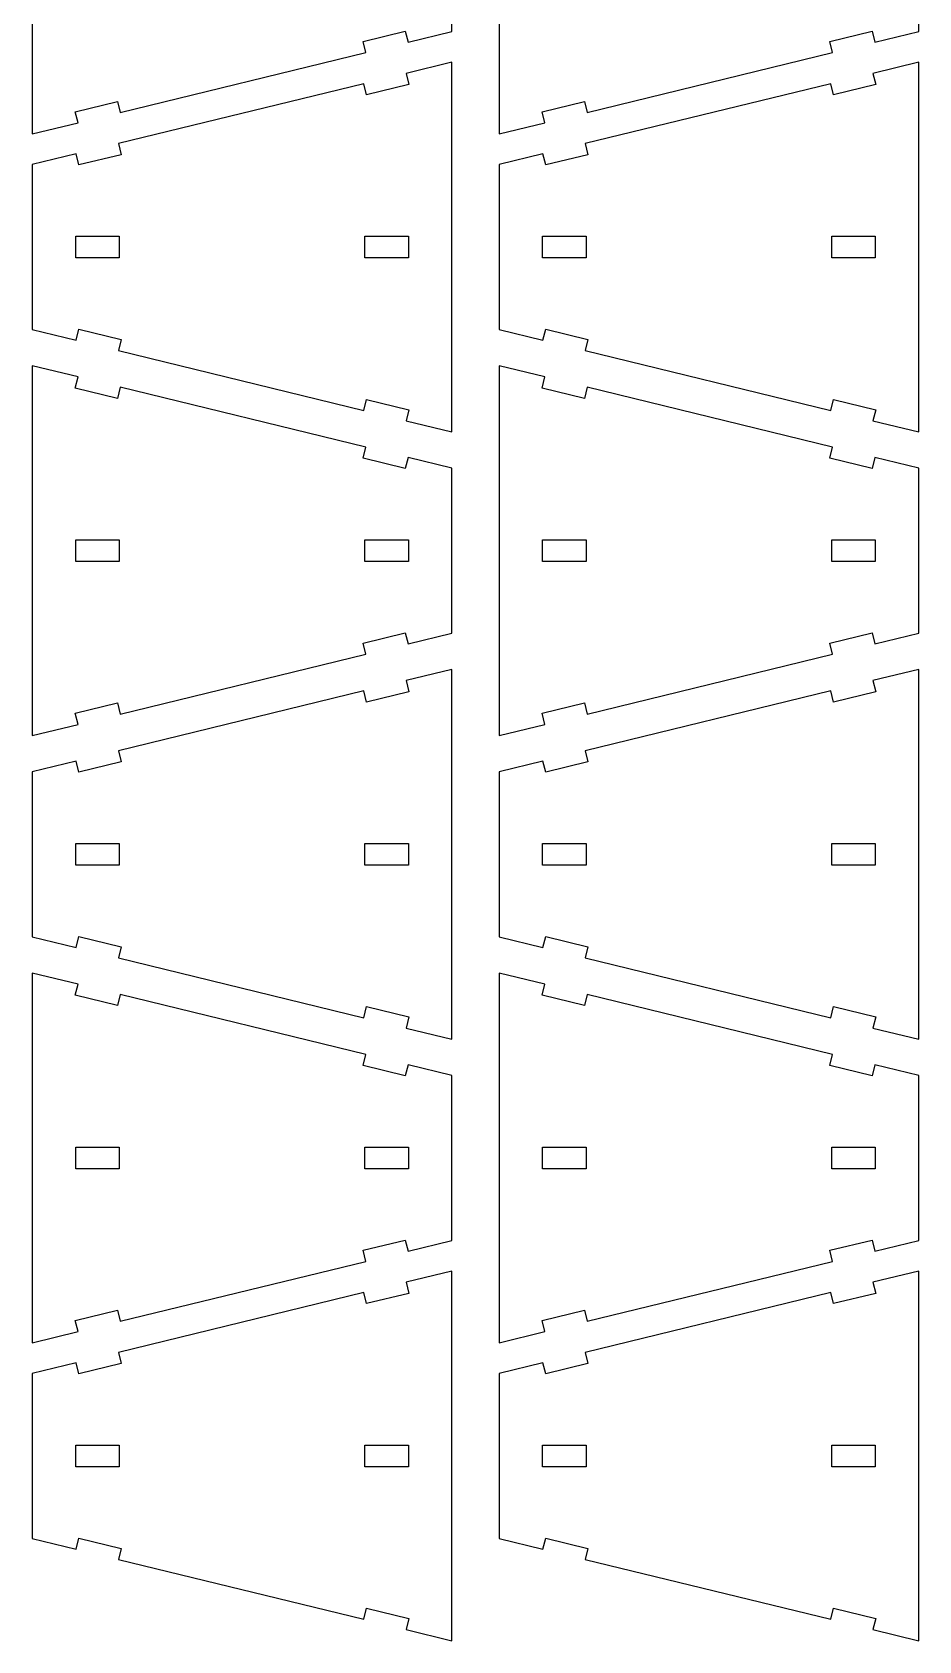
# Model space of a CAD drawing. Extents: x -241 to 241, y -212 to 212.
# Drawn here: x 118.6 to 240.9, y -211.7 to 10.2 of the extents above; entities that cross this region are included whole.
import ezdxf

# ---------------------------------------------------------------- set-up
doc = ezdxf.new("R2010")
doc.units = 0
doc.layers.add('LAYER_1', color=7, linetype='CONTINUOUS')

msp = doc.modelspace()

# ---------------------------------------------------------------- linework, layer by layer
at = {"layer": 'LAYER_1', "color": 64}
for points, knots in [([(124.8806, -2.2809), (124.8806, -2.2809), (118.555, -3.824), (118.555, -3.824), (118.555, -3.824), (118.555, -3.824), (118.555, 47.191), (118.555, 47.191), (118.555, 47.191), (118.555, 47.191), (124.8806, 45.6475), (124.8806, 45.6475), (124.8806, 45.6475), (124.8806, 45.6475), (124.5067, 44.1151), (124.5067, 44.1151), (124.5067, 44.1151), (124.5067, 44.1151), (130.3356, 42.6929), (130.3356, 42.6929), (130.3356, 42.6929), (130.3356, 42.6929), (130.7096, 44.2254), (130.7096, 44.2254), (130.7096, 44.2254), (130.7096, 44.2254), (164.5727, 35.9631), (164.5727, 35.9631), (164.5727, 35.9631), (164.5727, 35.9631), (164.1988, 34.431), (164.1988, 34.431), (164.1988, 34.431), (164.1988, 34.431), (170.0277, 33.0086), (170.0277, 33.0086), (170.0277, 33.0086), (170.0277, 33.0086), (170.4016, 34.5409), (170.4016, 34.5409), (170.4016, 34.5409), (170.4016, 34.5409), (176.462, 33.0621), (176.462, 33.0621), (176.462, 33.0621), (176.462, 33.0621), (176.462, 10.3044), (176.462, 10.3044), (176.462, 10.3044), (176.462, 10.3044), (170.4016, 8.8256), (170.4016, 8.8256), (170.4016, 8.8256), (170.4016, 8.8256), (170.0277, 10.358), (170.0277, 10.358), (170.0277, 10.358), (170.0277, 10.358), (164.1988, 8.9361), (164.1988, 8.9361), (164.1988, 8.9361), (164.1988, 8.9361), (164.5727, 7.4036), (164.5727, 7.4036), (164.5727, 7.4036), (164.5727, 7.4036), (130.7096, -0.8585), (130.7096, -0.8585), (130.7096, -0.8585), (130.7096, -0.8585), (130.3356, 0.6736), (130.3356, 0.6736), (130.3356, 0.6736), (130.3356, 0.6736), (124.5067, -0.7484), (124.5067, -0.7484), (124.5067, -0.7484), (124.5067, -0.7484), (124.8806, -2.2809), (124.8806, -2.2809)], [0, 0, 0, 0, 0.04761905, 0.04761905, 0.04761905, 0.04761905, 0.0952381, 0.0952381, 0.0952381, 0.0952381, 0.14285714, 0.14285714, 0.14285714, 0.14285714, 0.19047619, 0.19047619, 0.19047619, 0.19047619, 0.23809524, 0.23809524, 0.23809524, 0.23809524, 0.28571429, 0.28571429, 0.28571429, 0.28571429, 0.33333333, 0.33333333, 0.33333333, 0.33333333, 0.38095238, 0.38095238, 0.38095238, 0.38095238, 0.42857143, 0.42857143, 0.42857143, 0.42857143, 0.47619048, 0.47619048, 0.47619048, 0.47619048, 0.52380952, 0.52380952, 0.52380952, 0.52380952, 0.57142857, 0.57142857, 0.57142857, 0.57142857, 0.61904762, 0.61904762, 0.61904762, 0.61904762, 0.66666667, 0.66666667, 0.66666667, 0.66666667, 0.71428571, 0.71428571, 0.71428571, 0.71428571, 0.76190476, 0.76190476, 0.76190476, 0.76190476, 0.80952381, 0.80952381, 0.80952381, 0.80952381, 0.85714286, 0.85714286, 0.85714286, 0.85714286, 0.9047619, 0.9047619, 0.9047619, 0.9047619, 1, 1, 1, 1]), ([(189.2806, -2.2809), (189.2806, -2.2809), (182.9549, -3.824), (182.9549, -3.824), (182.9549, -3.824), (182.9549, -3.824), (182.9549, 47.191), (182.9549, 47.191), (182.9549, 47.191), (182.9549, 47.191), (189.2806, 45.6475), (189.2806, 45.6475), (189.2806, 45.6475), (189.2806, 45.6475), (188.9066, 44.1151), (188.9066, 44.1151), (188.9066, 44.1151), (188.9066, 44.1151), (194.7356, 42.6929), (194.7356, 42.6929), (194.7356, 42.6929), (194.7356, 42.6929), (195.1095, 44.2254), (195.1095, 44.2254), (195.1095, 44.2254), (195.1095, 44.2254), (228.9726, 35.9631), (228.9726, 35.9631), (228.9726, 35.9631), (228.9726, 35.9631), (228.5987, 34.431), (228.5987, 34.431), (228.5987, 34.431), (228.5987, 34.431), (234.428, 33.0086), (234.428, 33.0086), (234.428, 33.0086), (234.428, 33.0086), (234.8019, 34.5409), (234.8019, 34.5409), (234.8019, 34.5409), (234.8019, 34.5409), (240.862, 33.0621), (240.862, 33.0621), (240.862, 33.0621), (240.862, 33.0621), (240.862, 10.3044), (240.862, 10.3044), (240.862, 10.3044), (240.862, 10.3044), (234.8019, 8.8256), (234.8019, 8.8256), (234.8019, 8.8256), (234.8019, 8.8256), (234.428, 10.358), (234.428, 10.358), (234.428, 10.358), (234.428, 10.358), (228.5987, 8.9361), (228.5987, 8.9361), (228.5987, 8.9361), (228.5987, 8.9361), (228.9726, 7.4036), (228.9726, 7.4036), (228.9726, 7.4036), (228.9726, 7.4036), (195.1095, -0.8585), (195.1095, -0.8585), (195.1095, -0.8585), (195.1095, -0.8585), (194.7356, 0.6736), (194.7356, 0.6736), (194.7356, 0.6736), (194.7356, 0.6736), (188.9066, -0.7484), (188.9066, -0.7484), (188.9066, -0.7484), (188.9066, -0.7484), (189.2806, -2.2809), (189.2806, -2.2809)], [0, 0, 0, 0, 0.04761905, 0.04761905, 0.04761905, 0.04761905, 0.0952381, 0.0952381, 0.0952381, 0.0952381, 0.14285714, 0.14285714, 0.14285714, 0.14285714, 0.19047619, 0.19047619, 0.19047619, 0.19047619, 0.23809524, 0.23809524, 0.23809524, 0.23809524, 0.28571429, 0.28571429, 0.28571429, 0.28571429, 0.33333333, 0.33333333, 0.33333333, 0.33333333, 0.38095238, 0.38095238, 0.38095238, 0.38095238, 0.42857143, 0.42857143, 0.42857143, 0.42857143, 0.47619048, 0.47619048, 0.47619048, 0.47619048, 0.52380952, 0.52380952, 0.52380952, 0.52380952, 0.57142857, 0.57142857, 0.57142857, 0.57142857, 0.61904762, 0.61904762, 0.61904762, 0.61904762, 0.66666667, 0.66666667, 0.66666667, 0.66666667, 0.71428571, 0.71428571, 0.71428571, 0.71428571, 0.76190476, 0.76190476, 0.76190476, 0.76190476, 0.80952381, 0.80952381, 0.80952381, 0.80952381, 0.85714286, 0.85714286, 0.85714286, 0.85714286, 0.9047619, 0.9047619, 0.9047619, 0.9047619, 1, 1, 1, 1]), ([(170.1364, 4.5341), (170.1364, 4.5341), (176.462, 6.0771), (176.462, 6.0771), (176.462, 6.0771), (176.462, 6.0771), (176.462, -44.9378), (176.462, -44.9378), (176.462, -44.9378), (176.462, -44.9378), (170.1364, -43.3944), (170.1364, -43.3944), (170.1364, -43.3944), (170.1364, -43.3944), (170.5103, -41.8619), (170.5103, -41.8619), (170.5103, -41.8619), (170.5103, -41.8619), (164.6814, -40.4399), (164.6814, -40.4399), (164.6814, -40.4399), (164.6814, -40.4399), (164.3074, -41.9722), (164.3074, -41.9722), (164.3074, -41.9722), (164.3074, -41.9722), (130.4443, -33.7098), (130.4443, -33.7098), (130.4443, -33.7098), (130.4443, -33.7098), (130.8179, -32.1778), (130.8179, -32.1778), (130.8179, -32.1778), (130.8179, -32.1778), (124.9889, -30.7554), (124.9889, -30.7554), (124.9889, -30.7554), (124.9889, -30.7554), (124.6153, -32.2879), (124.6153, -32.2879), (124.6153, -32.2879), (124.6153, -32.2879), (118.555, -30.8093), (118.555, -30.8093), (118.555, -30.8093), (118.555, -30.8093), (118.555, -8.0513), (118.555, -8.0513), (118.555, -8.0513), (118.555, -8.0513), (124.6153, -6.5724), (124.6153, -6.5724), (124.6153, -6.5724), (124.6153, -6.5724), (124.9889, -8.1049), (124.9889, -8.1049), (124.9889, -8.1049), (124.9889, -8.1049), (130.8179, -6.6829), (130.8179, -6.6829), (130.8179, -6.6829), (130.8179, -6.6829), (130.4443, -5.1504), (130.4443, -5.1504), (130.4443, -5.1504), (130.4443, -5.1504), (164.3074, 3.1117), (164.3074, 3.1117), (164.3074, 3.1117), (164.3074, 3.1117), (164.6814, 1.5793), (164.6814, 1.5793), (164.6814, 1.5793), (164.6814, 1.5793), (170.5103, 3.0017), (170.5103, 3.0017), (170.5103, 3.0017), (170.5103, 3.0017), (170.1364, 4.5341), (170.1364, 4.5341)], [0, 0, 0, 0, 0.04761905, 0.04761905, 0.04761905, 0.04761905, 0.0952381, 0.0952381, 0.0952381, 0.0952381, 0.14285714, 0.14285714, 0.14285714, 0.14285714, 0.19047619, 0.19047619, 0.19047619, 0.19047619, 0.23809524, 0.23809524, 0.23809524, 0.23809524, 0.28571429, 0.28571429, 0.28571429, 0.28571429, 0.33333333, 0.33333333, 0.33333333, 0.33333333, 0.38095238, 0.38095238, 0.38095238, 0.38095238, 0.42857143, 0.42857143, 0.42857143, 0.42857143, 0.47619048, 0.47619048, 0.47619048, 0.47619048, 0.52380952, 0.52380952, 0.52380952, 0.52380952, 0.57142857, 0.57142857, 0.57142857, 0.57142857, 0.61904762, 0.61904762, 0.61904762, 0.61904762, 0.66666667, 0.66666667, 0.66666667, 0.66666667, 0.71428571, 0.71428571, 0.71428571, 0.71428571, 0.76190476, 0.76190476, 0.76190476, 0.76190476, 0.80952381, 0.80952381, 0.80952381, 0.80952381, 0.85714286, 0.85714286, 0.85714286, 0.85714286, 0.9047619, 0.9047619, 0.9047619, 0.9047619, 1, 1, 1, 1]), ([(234.5363, 4.5341), (234.5363, 4.5341), (240.862, 6.0771), (240.862, 6.0771), (240.862, 6.0771), (240.862, 6.0771), (240.862, -44.9378), (240.862, -44.9378), (240.862, -44.9378), (240.862, -44.9378), (234.5363, -43.3944), (234.5363, -43.3944), (234.5363, -43.3944), (234.5363, -43.3944), (234.9102, -41.8619), (234.9102, -41.8619), (234.9102, -41.8619), (234.9102, -41.8619), (229.0813, -40.4399), (229.0813, -40.4399), (229.0813, -40.4399), (229.0813, -40.4399), (228.7073, -41.9722), (228.7073, -41.9722), (228.7073, -41.9722), (228.7073, -41.9722), (194.8442, -33.7098), (194.8442, -33.7098), (194.8442, -33.7098), (194.8442, -33.7098), (195.2182, -32.1778), (195.2182, -32.1778), (195.2182, -32.1778), (195.2182, -32.1778), (189.3892, -30.7554), (189.3892, -30.7554), (189.3892, -30.7554), (189.3892, -30.7554), (189.0153, -32.2879), (189.0153, -32.2879), (189.0153, -32.2879), (189.0153, -32.2879), (182.9549, -30.8093), (182.9549, -30.8093), (182.9549, -30.8093), (182.9549, -30.8093), (182.9549, -8.0513), (182.9549, -8.0513), (182.9549, -8.0513), (182.9549, -8.0513), (189.0153, -6.5724), (189.0153, -6.5724), (189.0153, -6.5724), (189.0153, -6.5724), (189.3892, -8.1049), (189.3892, -8.1049), (189.3892, -8.1049), (189.3892, -8.1049), (195.2182, -6.6829), (195.2182, -6.6829), (195.2182, -6.6829), (195.2182, -6.6829), (194.8442, -5.1504), (194.8442, -5.1504), (194.8442, -5.1504), (194.8442, -5.1504), (228.7073, 3.1117), (228.7073, 3.1117), (228.7073, 3.1117), (228.7073, 3.1117), (229.0813, 1.5793), (229.0813, 1.5793), (229.0813, 1.5793), (229.0813, 1.5793), (234.9102, 3.0017), (234.9102, 3.0017), (234.9102, 3.0017), (234.9102, 3.0017), (234.5363, 4.5341), (234.5363, 4.5341)], [0, 0, 0, 0, 0.04761905, 0.04761905, 0.04761905, 0.04761905, 0.0952381, 0.0952381, 0.0952381, 0.0952381, 0.14285714, 0.14285714, 0.14285714, 0.14285714, 0.19047619, 0.19047619, 0.19047619, 0.19047619, 0.23809524, 0.23809524, 0.23809524, 0.23809524, 0.28571429, 0.28571429, 0.28571429, 0.28571429, 0.33333333, 0.33333333, 0.33333333, 0.33333333, 0.38095238, 0.38095238, 0.38095238, 0.38095238, 0.42857143, 0.42857143, 0.42857143, 0.42857143, 0.47619048, 0.47619048, 0.47619048, 0.47619048, 0.52380952, 0.52380952, 0.52380952, 0.52380952, 0.57142857, 0.57142857, 0.57142857, 0.57142857, 0.61904762, 0.61904762, 0.61904762, 0.61904762, 0.66666667, 0.66666667, 0.66666667, 0.66666667, 0.71428571, 0.71428571, 0.71428571, 0.71428571, 0.76190476, 0.76190476, 0.76190476, 0.76190476, 0.80952381, 0.80952381, 0.80952381, 0.80952381, 0.85714286, 0.85714286, 0.85714286, 0.85714286, 0.9047619, 0.9047619, 0.9047619, 0.9047619, 1, 1, 1, 1]), ([(124.555, -17.9302), (124.555, -17.9302), (124.555, -20.9301), (124.555, -20.9301), (124.555, -20.9301), (124.555, -20.9301), (130.555, -20.9301), (130.555, -20.9301), (130.555, -20.9301), (130.555, -20.9301), (130.555, -17.9302), (130.555, -17.9302), (130.555, -17.9302), (130.555, -17.9302), (124.555, -17.9302), (124.555, -17.9302)], [0, 0, 0, 0, 0.2, 0.2, 0.2, 0.2, 0.4, 0.4, 0.4, 0.4, 0.6, 0.6, 0.6, 0.6, 1, 1, 1, 1]), ([(164.4619, -17.9302), (164.4619, -17.9302), (164.4619, -20.9301), (164.4619, -20.9301), (164.4619, -20.9301), (164.4619, -20.9301), (170.462, -20.9301), (170.462, -20.9301), (170.462, -20.9301), (170.462, -20.9301), (170.462, -17.9302), (170.462, -17.9302), (170.462, -17.9302), (170.462, -17.9302), (164.4619, -17.9302), (164.4619, -17.9302)], [0, 0, 0, 0, 0.2, 0.2, 0.2, 0.2, 0.4, 0.4, 0.4, 0.4, 0.6, 0.6, 0.6, 0.6, 1, 1, 1, 1]), ([(188.9549, -17.9302), (188.9549, -17.9302), (188.9549, -20.9301), (188.9549, -20.9301), (188.9549, -20.9301), (188.9549, -20.9301), (194.955, -20.9301), (194.955, -20.9301), (194.955, -20.9301), (194.955, -20.9301), (194.955, -17.9302), (194.955, -17.9302), (194.955, -17.9302), (194.955, -17.9302), (188.9549, -17.9302), (188.9549, -17.9302)], [0, 0, 0, 0, 0.2, 0.2, 0.2, 0.2, 0.4, 0.4, 0.4, 0.4, 0.6, 0.6, 0.6, 0.6, 1, 1, 1, 1]), ([(228.8622, -17.9302), (228.8622, -17.9302), (228.8622, -20.9301), (228.8622, -20.9301), (228.8622, -20.9301), (228.8622, -20.9301), (234.8619, -20.9301), (234.8619, -20.9301), (234.8619, -20.9301), (234.8619, -20.9301), (234.8619, -17.9302), (234.8619, -17.9302), (234.8619, -17.9302), (234.8619, -17.9302), (228.8622, -17.9302), (228.8622, -17.9302)], [0, 0, 0, 0, 0.2, 0.2, 0.2, 0.2, 0.4, 0.4, 0.4, 0.4, 0.6, 0.6, 0.6, 0.6, 1, 1, 1, 1]), ([(124.8806, -85.2807), (124.8806, -85.2807), (118.555, -86.8241), (118.555, -86.8241), (118.555, -86.8241), (118.555, -86.8241), (118.555, -35.8093), (118.555, -35.8093), (118.555, -35.8093), (118.555, -35.8093), (124.8806, -37.3527), (124.8806, -37.3527), (124.8806, -37.3527), (124.8806, -37.3527), (124.5067, -38.8847), (124.5067, -38.8847), (124.5067, -38.8847), (124.5067, -38.8847), (130.3356, -40.3071), (130.3356, -40.3071), (130.3356, -40.3071), (130.3356, -40.3071), (130.7096, -38.7746), (130.7096, -38.7746), (130.7096, -38.7746), (130.7096, -38.7746), (164.5727, -47.0368), (164.5727, -47.0368), (164.5727, -47.0368), (164.5727, -47.0368), (164.1988, -48.5693), (164.1988, -48.5693), (164.1988, -48.5693), (164.1988, -48.5693), (170.0277, -49.9912), (170.0277, -49.9912), (170.0277, -49.9912), (170.0277, -49.9912), (170.4016, -48.4592), (170.4016, -48.4592), (170.4016, -48.4592), (170.4016, -48.4592), (176.462, -49.9377), (176.462, -49.9377), (176.462, -49.9377), (176.462, -49.9377), (176.462, -72.6957), (176.462, -72.6957), (176.462, -72.6957), (176.462, -72.6957), (170.4016, -74.1742), (170.4016, -74.1742), (170.4016, -74.1742), (170.4016, -74.1742), (170.0277, -72.642), (170.0277, -72.642), (170.0277, -72.642), (170.0277, -72.642), (164.1988, -74.0642), (164.1988, -74.0642), (164.1988, -74.0642), (164.1988, -74.0642), (164.5727, -75.5966), (164.5727, -75.5966), (164.5727, -75.5966), (164.5727, -75.5966), (130.7096, -83.8586), (130.7096, -83.8586), (130.7096, -83.8586), (130.7096, -83.8586), (130.3356, -82.3261), (130.3356, -82.3261), (130.3356, -82.3261), (130.3356, -82.3261), (124.5067, -83.7485), (124.5067, -83.7485), (124.5067, -83.7485), (124.5067, -83.7485), (124.8806, -85.2807), (124.8806, -85.2807)], [0, 0, 0, 0, 0.04761905, 0.04761905, 0.04761905, 0.04761905, 0.0952381, 0.0952381, 0.0952381, 0.0952381, 0.14285714, 0.14285714, 0.14285714, 0.14285714, 0.19047619, 0.19047619, 0.19047619, 0.19047619, 0.23809524, 0.23809524, 0.23809524, 0.23809524, 0.28571429, 0.28571429, 0.28571429, 0.28571429, 0.33333333, 0.33333333, 0.33333333, 0.33333333, 0.38095238, 0.38095238, 0.38095238, 0.38095238, 0.42857143, 0.42857143, 0.42857143, 0.42857143, 0.47619048, 0.47619048, 0.47619048, 0.47619048, 0.52380952, 0.52380952, 0.52380952, 0.52380952, 0.57142857, 0.57142857, 0.57142857, 0.57142857, 0.61904762, 0.61904762, 0.61904762, 0.61904762, 0.66666667, 0.66666667, 0.66666667, 0.66666667, 0.71428571, 0.71428571, 0.71428571, 0.71428571, 0.76190476, 0.76190476, 0.76190476, 0.76190476, 0.80952381, 0.80952381, 0.80952381, 0.80952381, 0.85714286, 0.85714286, 0.85714286, 0.85714286, 0.9047619, 0.9047619, 0.9047619, 0.9047619, 1, 1, 1, 1]), ([(189.2806, -85.2807), (189.2806, -85.2807), (182.9549, -86.8241), (182.9549, -86.8241), (182.9549, -86.8241), (182.9549, -86.8241), (182.9549, -35.8093), (182.9549, -35.8093), (182.9549, -35.8093), (182.9549, -35.8093), (189.2806, -37.3527), (189.2806, -37.3527), (189.2806, -37.3527), (189.2806, -37.3527), (188.9066, -38.8847), (188.9066, -38.8847), (188.9066, -38.8847), (188.9066, -38.8847), (194.7356, -40.3071), (194.7356, -40.3071), (194.7356, -40.3071), (194.7356, -40.3071), (195.1095, -38.7746), (195.1095, -38.7746), (195.1095, -38.7746), (195.1095, -38.7746), (228.9726, -47.0368), (228.9726, -47.0368), (228.9726, -47.0368), (228.9726, -47.0368), (228.5987, -48.5693), (228.5987, -48.5693), (228.5987, -48.5693), (228.5987, -48.5693), (234.428, -49.9912), (234.428, -49.9912), (234.428, -49.9912), (234.428, -49.9912), (234.8019, -48.4592), (234.8019, -48.4592), (234.8019, -48.4592), (234.8019, -48.4592), (240.862, -49.9377), (240.862, -49.9377), (240.862, -49.9377), (240.862, -49.9377), (240.862, -72.6957), (240.862, -72.6957), (240.862, -72.6957), (240.862, -72.6957), (234.8019, -74.1742), (234.8019, -74.1742), (234.8019, -74.1742), (234.8019, -74.1742), (234.428, -72.642), (234.428, -72.642), (234.428, -72.642), (234.428, -72.642), (228.5987, -74.0642), (228.5987, -74.0642), (228.5987, -74.0642), (228.5987, -74.0642), (228.9726, -75.5966), (228.9726, -75.5966), (228.9726, -75.5966), (228.9726, -75.5966), (195.1095, -83.8586), (195.1095, -83.8586), (195.1095, -83.8586), (195.1095, -83.8586), (194.7356, -82.3261), (194.7356, -82.3261), (194.7356, -82.3261), (194.7356, -82.3261), (188.9066, -83.7485), (188.9066, -83.7485), (188.9066, -83.7485), (188.9066, -83.7485), (189.2806, -85.2807), (189.2806, -85.2807)], [0, 0, 0, 0, 0.04761905, 0.04761905, 0.04761905, 0.04761905, 0.0952381, 0.0952381, 0.0952381, 0.0952381, 0.14285714, 0.14285714, 0.14285714, 0.14285714, 0.19047619, 0.19047619, 0.19047619, 0.19047619, 0.23809524, 0.23809524, 0.23809524, 0.23809524, 0.28571429, 0.28571429, 0.28571429, 0.28571429, 0.33333333, 0.33333333, 0.33333333, 0.33333333, 0.38095238, 0.38095238, 0.38095238, 0.38095238, 0.42857143, 0.42857143, 0.42857143, 0.42857143, 0.47619048, 0.47619048, 0.47619048, 0.47619048, 0.52380952, 0.52380952, 0.52380952, 0.52380952, 0.57142857, 0.57142857, 0.57142857, 0.57142857, 0.61904762, 0.61904762, 0.61904762, 0.61904762, 0.66666667, 0.66666667, 0.66666667, 0.66666667, 0.71428571, 0.71428571, 0.71428571, 0.71428571, 0.76190476, 0.76190476, 0.76190476, 0.76190476, 0.80952381, 0.80952381, 0.80952381, 0.80952381, 0.85714286, 0.85714286, 0.85714286, 0.85714286, 0.9047619, 0.9047619, 0.9047619, 0.9047619, 1, 1, 1, 1]), ([(130.555, -62.8169), (130.555, -62.8169), (130.555, -59.8165), (130.555, -59.8165), (130.555, -59.8165), (130.555, -59.8165), (124.555, -59.8165), (124.555, -59.8165), (124.555, -59.8165), (124.555, -59.8165), (124.555, -62.8169), (124.555, -62.8169), (124.555, -62.8169), (124.555, -62.8169), (130.555, -62.8169), (130.555, -62.8169)], [0, 0, 0, 0, 0.2, 0.2, 0.2, 0.2, 0.4, 0.4, 0.4, 0.4, 0.6, 0.6, 0.6, 0.6, 1, 1, 1, 1]), ([(170.462, -62.8169), (170.462, -62.8169), (170.462, -59.8165), (170.462, -59.8165), (170.462, -59.8165), (170.462, -59.8165), (164.4619, -59.8165), (164.4619, -59.8165), (164.4619, -59.8165), (164.4619, -59.8165), (164.4619, -62.8169), (164.4619, -62.8169), (164.4619, -62.8169), (164.4619, -62.8169), (170.462, -62.8169), (170.462, -62.8169)], [0, 0, 0, 0, 0.2, 0.2, 0.2, 0.2, 0.4, 0.4, 0.4, 0.4, 0.6, 0.6, 0.6, 0.6, 1, 1, 1, 1]), ([(194.955, -62.8169), (194.955, -62.8169), (194.955, -59.8165), (194.955, -59.8165), (194.955, -59.8165), (194.955, -59.8165), (188.9549, -59.8165), (188.9549, -59.8165), (188.9549, -59.8165), (188.9549, -59.8165), (188.9549, -62.8169), (188.9549, -62.8169), (188.9549, -62.8169), (188.9549, -62.8169), (194.955, -62.8169), (194.955, -62.8169)], [0, 0, 0, 0, 0.2, 0.2, 0.2, 0.2, 0.4, 0.4, 0.4, 0.4, 0.6, 0.6, 0.6, 0.6, 1, 1, 1, 1]), ([(234.8619, -62.8169), (234.8619, -62.8169), (234.8619, -59.8165), (234.8619, -59.8165), (234.8619, -59.8165), (234.8619, -59.8165), (228.8622, -59.8165), (228.8622, -59.8165), (228.8622, -59.8165), (228.8622, -59.8165), (228.8622, -62.8169), (228.8622, -62.8169), (228.8622, -62.8169), (228.8622, -62.8169), (234.8619, -62.8169), (234.8619, -62.8169)], [0, 0, 0, 0, 0.2, 0.2, 0.2, 0.2, 0.4, 0.4, 0.4, 0.4, 0.6, 0.6, 0.6, 0.6, 1, 1, 1, 1]), ([(170.1364, -79.2391), (170.1364, -79.2391), (176.462, -77.6957), (176.462, -77.6957), (176.462, -77.6957), (176.462, -77.6957), (176.462, -128.7105), (176.462, -128.7105), (176.462, -128.7105), (176.462, -128.7105), (170.1364, -127.1674), (170.1364, -127.1674), (170.1364, -127.1674), (170.1364, -127.1674), (170.5103, -125.6349), (170.5103, -125.6349), (170.5103, -125.6349), (170.5103, -125.6349), (164.6814, -124.2125), (164.6814, -124.2125), (164.6814, -124.2125), (164.6814, -124.2125), (164.3074, -125.745), (164.3074, -125.745), (164.3074, -125.745), (164.3074, -125.745), (130.4443, -117.483), (130.4443, -117.483), (130.4443, -117.483), (130.4443, -117.483), (130.8179, -115.9505), (130.8179, -115.9505), (130.8179, -115.9505), (130.8179, -115.9505), (124.9889, -114.5284), (124.9889, -114.5284), (124.9889, -114.5284), (124.9889, -114.5284), (124.6153, -116.0608), (124.6153, -116.0608), (124.6153, -116.0608), (124.6153, -116.0608), (118.555, -114.5821), (118.555, -114.5821), (118.555, -114.5821), (118.555, -114.5821), (118.555, -91.8241), (118.555, -91.8241), (118.555, -91.8241), (118.555, -91.8241), (124.6153, -90.3456), (124.6153, -90.3456), (124.6153, -90.3456), (124.6153, -90.3456), (124.9889, -91.878), (124.9889, -91.878), (124.9889, -91.878), (124.9889, -91.878), (130.8179, -90.4556), (130.8179, -90.4556), (130.8179, -90.4556), (130.8179, -90.4556), (130.4443, -88.9234), (130.4443, -88.9234), (130.4443, -88.9234), (130.4443, -88.9234), (164.3074, -80.661), (164.3074, -80.661), (164.3074, -80.661), (164.3074, -80.661), (164.6814, -82.1935), (164.6814, -82.1935), (164.6814, -82.1935), (164.6814, -82.1935), (170.5103, -80.7715), (170.5103, -80.7715), (170.5103, -80.7715), (170.5103, -80.7715), (170.1364, -79.2391), (170.1364, -79.2391)], [0, 0, 0, 0, 0.04761905, 0.04761905, 0.04761905, 0.04761905, 0.0952381, 0.0952381, 0.0952381, 0.0952381, 0.14285714, 0.14285714, 0.14285714, 0.14285714, 0.19047619, 0.19047619, 0.19047619, 0.19047619, 0.23809524, 0.23809524, 0.23809524, 0.23809524, 0.28571429, 0.28571429, 0.28571429, 0.28571429, 0.33333333, 0.33333333, 0.33333333, 0.33333333, 0.38095238, 0.38095238, 0.38095238, 0.38095238, 0.42857143, 0.42857143, 0.42857143, 0.42857143, 0.47619048, 0.47619048, 0.47619048, 0.47619048, 0.52380952, 0.52380952, 0.52380952, 0.52380952, 0.57142857, 0.57142857, 0.57142857, 0.57142857, 0.61904762, 0.61904762, 0.61904762, 0.61904762, 0.66666667, 0.66666667, 0.66666667, 0.66666667, 0.71428571, 0.71428571, 0.71428571, 0.71428571, 0.76190476, 0.76190476, 0.76190476, 0.76190476, 0.80952381, 0.80952381, 0.80952381, 0.80952381, 0.85714286, 0.85714286, 0.85714286, 0.85714286, 0.9047619, 0.9047619, 0.9047619, 0.9047619, 1, 1, 1, 1]), ([(234.5363, -79.2391), (234.5363, -79.2391), (240.862, -77.6957), (240.862, -77.6957), (240.862, -77.6957), (240.862, -77.6957), (240.862, -128.7105), (240.862, -128.7105), (240.862, -128.7105), (240.862, -128.7105), (234.5363, -127.1674), (234.5363, -127.1674), (234.5363, -127.1674), (234.5363, -127.1674), (234.9102, -125.6349), (234.9102, -125.6349), (234.9102, -125.6349), (234.9102, -125.6349), (229.0813, -124.2125), (229.0813, -124.2125), (229.0813, -124.2125), (229.0813, -124.2125), (228.7073, -125.745), (228.7073, -125.745), (228.7073, -125.745), (228.7073, -125.745), (194.8442, -117.483), (194.8442, -117.483), (194.8442, -117.483), (194.8442, -117.483), (195.2182, -115.9505), (195.2182, -115.9505), (195.2182, -115.9505), (195.2182, -115.9505), (189.3892, -114.5284), (189.3892, -114.5284), (189.3892, -114.5284), (189.3892, -114.5284), (189.0153, -116.0608), (189.0153, -116.0608), (189.0153, -116.0608), (189.0153, -116.0608), (182.9549, -114.5821), (182.9549, -114.5821), (182.9549, -114.5821), (182.9549, -114.5821), (182.9549, -91.8241), (182.9549, -91.8241), (182.9549, -91.8241), (182.9549, -91.8241), (189.0153, -90.3456), (189.0153, -90.3456), (189.0153, -90.3456), (189.0153, -90.3456), (189.3892, -91.878), (189.3892, -91.878), (189.3892, -91.878), (189.3892, -91.878), (195.2182, -90.4556), (195.2182, -90.4556), (195.2182, -90.4556), (195.2182, -90.4556), (194.8442, -88.9234), (194.8442, -88.9234), (194.8442, -88.9234), (194.8442, -88.9234), (228.7073, -80.661), (228.7073, -80.661), (228.7073, -80.661), (228.7073, -80.661), (229.0813, -82.1935), (229.0813, -82.1935), (229.0813, -82.1935), (229.0813, -82.1935), (234.9102, -80.7715), (234.9102, -80.7715), (234.9102, -80.7715), (234.9102, -80.7715), (234.5363, -79.2391), (234.5363, -79.2391)], [0, 0, 0, 0, 0.04761905, 0.04761905, 0.04761905, 0.04761905, 0.0952381, 0.0952381, 0.0952381, 0.0952381, 0.14285714, 0.14285714, 0.14285714, 0.14285714, 0.19047619, 0.19047619, 0.19047619, 0.19047619, 0.23809524, 0.23809524, 0.23809524, 0.23809524, 0.28571429, 0.28571429, 0.28571429, 0.28571429, 0.33333333, 0.33333333, 0.33333333, 0.33333333, 0.38095238, 0.38095238, 0.38095238, 0.38095238, 0.42857143, 0.42857143, 0.42857143, 0.42857143, 0.47619048, 0.47619048, 0.47619048, 0.47619048, 0.52380952, 0.52380952, 0.52380952, 0.52380952, 0.57142857, 0.57142857, 0.57142857, 0.57142857, 0.61904762, 0.61904762, 0.61904762, 0.61904762, 0.66666667, 0.66666667, 0.66666667, 0.66666667, 0.71428571, 0.71428571, 0.71428571, 0.71428571, 0.76190476, 0.76190476, 0.76190476, 0.76190476, 0.80952381, 0.80952381, 0.80952381, 0.80952381, 0.85714286, 0.85714286, 0.85714286, 0.85714286, 0.9047619, 0.9047619, 0.9047619, 0.9047619, 1, 1, 1, 1]), ([(124.555, -101.7031), (124.555, -101.7031), (124.555, -104.7033), (124.555, -104.7033), (124.555, -104.7033), (124.555, -104.7033), (130.555, -104.7033), (130.555, -104.7033), (130.555, -104.7033), (130.555, -104.7033), (130.555, -101.7031), (130.555, -101.7031), (130.555, -101.7031), (130.555, -101.7031), (124.555, -101.7031), (124.555, -101.7031)], [0, 0, 0, 0, 0.2, 0.2, 0.2, 0.2, 0.4, 0.4, 0.4, 0.4, 0.6, 0.6, 0.6, 0.6, 1, 1, 1, 1]), ([(164.4619, -101.7031), (164.4619, -101.7031), (164.4619, -104.7033), (164.4619, -104.7033), (164.4619, -104.7033), (164.4619, -104.7033), (170.462, -104.7033), (170.462, -104.7033), (170.462, -104.7033), (170.462, -104.7033), (170.462, -101.7031), (170.462, -101.7031), (170.462, -101.7031), (170.462, -101.7031), (164.4619, -101.7031), (164.4619, -101.7031)], [0, 0, 0, 0, 0.2, 0.2, 0.2, 0.2, 0.4, 0.4, 0.4, 0.4, 0.6, 0.6, 0.6, 0.6, 1, 1, 1, 1]), ([(188.9549, -101.7031), (188.9549, -101.7031), (188.9549, -104.7033), (188.9549, -104.7033), (188.9549, -104.7033), (188.9549, -104.7033), (194.955, -104.7033), (194.955, -104.7033), (194.955, -104.7033), (194.955, -104.7033), (194.955, -101.7031), (194.955, -101.7031), (194.955, -101.7031), (194.955, -101.7031), (188.9549, -101.7031), (188.9549, -101.7031)], [0, 0, 0, 0, 0.2, 0.2, 0.2, 0.2, 0.4, 0.4, 0.4, 0.4, 0.6, 0.6, 0.6, 0.6, 1, 1, 1, 1]), ([(228.8622, -101.7031), (228.8622, -101.7031), (228.8622, -104.7033), (228.8622, -104.7033), (228.8622, -104.7033), (228.8622, -104.7033), (234.8619, -104.7033), (234.8619, -104.7033), (234.8619, -104.7033), (234.8619, -104.7033), (234.8619, -101.7031), (234.8619, -101.7031), (234.8619, -101.7031), (234.8619, -101.7031), (228.8622, -101.7031), (228.8622, -101.7031)], [0, 0, 0, 0, 0.2, 0.2, 0.2, 0.2, 0.4, 0.4, 0.4, 0.4, 0.6, 0.6, 0.6, 0.6, 1, 1, 1, 1]), ([(124.8806, -169.0537), (124.8806, -169.0537), (118.555, -170.5971), (118.555, -170.5971), (118.555, -170.5971), (118.555, -170.5971), (118.555, -119.5819), (118.555, -119.5819), (118.555, -119.5819), (118.555, -119.5819), (124.8806, -121.1253), (124.8806, -121.1253), (124.8806, -121.1253), (124.8806, -121.1253), (124.5067, -122.6579), (124.5067, -122.6579), (124.5067, -122.6579), (124.5067, -122.6579), (130.3356, -124.0799), (130.3356, -124.0799), (130.3356, -124.0799), (130.3356, -124.0799), (130.7096, -122.5477), (130.7096, -122.5477), (130.7096, -122.5477), (130.7096, -122.5477), (164.5727, -130.8098), (164.5727, -130.8098), (164.5727, -130.8098), (164.5727, -130.8098), (164.1988, -132.3422), (164.1988, -132.3422), (164.1988, -132.3422), (164.1988, -132.3422), (170.0277, -133.7644), (170.0277, -133.7644), (170.0277, -133.7644), (170.0277, -133.7644), (170.4016, -132.2319), (170.4016, -132.2319), (170.4016, -132.2319), (170.4016, -132.2319), (176.462, -133.7108), (176.462, -133.7108), (176.462, -133.7108), (176.462, -133.7108), (176.462, -156.4687), (176.462, -156.4687), (176.462, -156.4687), (176.462, -156.4687), (170.4016, -157.9472), (170.4016, -157.9472), (170.4016, -157.9472), (170.4016, -157.9472), (170.0277, -156.4147), (170.0277, -156.4147), (170.0277, -156.4147), (170.0277, -156.4147), (164.1988, -157.8371), (164.1988, -157.8371), (164.1988, -157.8371), (164.1988, -157.8371), (164.5727, -159.3694), (164.5727, -159.3694), (164.5727, -159.3694), (164.5727, -159.3694), (130.7096, -167.6313), (130.7096, -167.6313), (130.7096, -167.6313), (130.7096, -167.6313), (130.3356, -166.0993), (130.3356, -166.0993), (130.3356, -166.0993), (130.3356, -166.0993), (124.5067, -167.5212), (124.5067, -167.5212), (124.5067, -167.5212), (124.5067, -167.5212), (124.8806, -169.0537), (124.8806, -169.0537)], [0, 0, 0, 0, 0.04761905, 0.04761905, 0.04761905, 0.04761905, 0.0952381, 0.0952381, 0.0952381, 0.0952381, 0.14285714, 0.14285714, 0.14285714, 0.14285714, 0.19047619, 0.19047619, 0.19047619, 0.19047619, 0.23809524, 0.23809524, 0.23809524, 0.23809524, 0.28571429, 0.28571429, 0.28571429, 0.28571429, 0.33333333, 0.33333333, 0.33333333, 0.33333333, 0.38095238, 0.38095238, 0.38095238, 0.38095238, 0.42857143, 0.42857143, 0.42857143, 0.42857143, 0.47619048, 0.47619048, 0.47619048, 0.47619048, 0.52380952, 0.52380952, 0.52380952, 0.52380952, 0.57142857, 0.57142857, 0.57142857, 0.57142857, 0.61904762, 0.61904762, 0.61904762, 0.61904762, 0.66666667, 0.66666667, 0.66666667, 0.66666667, 0.71428571, 0.71428571, 0.71428571, 0.71428571, 0.76190476, 0.76190476, 0.76190476, 0.76190476, 0.80952381, 0.80952381, 0.80952381, 0.80952381, 0.85714286, 0.85714286, 0.85714286, 0.85714286, 0.9047619, 0.9047619, 0.9047619, 0.9047619, 1, 1, 1, 1]), ([(189.2806, -169.0537), (189.2806, -169.0537), (182.9549, -170.5971), (182.9549, -170.5971), (182.9549, -170.5971), (182.9549, -170.5971), (182.9549, -119.5819), (182.9549, -119.5819), (182.9549, -119.5819), (182.9549, -119.5819), (189.2806, -121.1253), (189.2806, -121.1253), (189.2806, -121.1253), (189.2806, -121.1253), (188.9066, -122.6579), (188.9066, -122.6579), (188.9066, -122.6579), (188.9066, -122.6579), (194.7356, -124.0799), (194.7356, -124.0799), (194.7356, -124.0799), (194.7356, -124.0799), (195.1095, -122.5477), (195.1095, -122.5477), (195.1095, -122.5477), (195.1095, -122.5477), (228.9726, -130.8098), (228.9726, -130.8098), (228.9726, -130.8098), (228.9726, -130.8098), (228.5987, -132.3422), (228.5987, -132.3422), (228.5987, -132.3422), (228.5987, -132.3422), (234.428, -133.7644), (234.428, -133.7644), (234.428, -133.7644), (234.428, -133.7644), (234.8019, -132.2319), (234.8019, -132.2319), (234.8019, -132.2319), (234.8019, -132.2319), (240.862, -133.7108), (240.862, -133.7108), (240.862, -133.7108), (240.862, -133.7108), (240.862, -156.4687), (240.862, -156.4687), (240.862, -156.4687), (240.862, -156.4687), (234.8019, -157.9472), (234.8019, -157.9472), (234.8019, -157.9472), (234.8019, -157.9472), (234.428, -156.4147), (234.428, -156.4147), (234.428, -156.4147), (234.428, -156.4147), (228.5987, -157.8371), (228.5987, -157.8371), (228.5987, -157.8371), (228.5987, -157.8371), (228.9726, -159.3694), (228.9726, -159.3694), (228.9726, -159.3694), (228.9726, -159.3694), (195.1095, -167.6313), (195.1095, -167.6313), (195.1095, -167.6313), (195.1095, -167.6313), (194.7356, -166.0993), (194.7356, -166.0993), (194.7356, -166.0993), (194.7356, -166.0993), (188.9066, -167.5212), (188.9066, -167.5212), (188.9066, -167.5212), (188.9066, -167.5212), (189.2806, -169.0537), (189.2806, -169.0537)], [0, 0, 0, 0, 0.04761905, 0.04761905, 0.04761905, 0.04761905, 0.0952381, 0.0952381, 0.0952381, 0.0952381, 0.14285714, 0.14285714, 0.14285714, 0.14285714, 0.19047619, 0.19047619, 0.19047619, 0.19047619, 0.23809524, 0.23809524, 0.23809524, 0.23809524, 0.28571429, 0.28571429, 0.28571429, 0.28571429, 0.33333333, 0.33333333, 0.33333333, 0.33333333, 0.38095238, 0.38095238, 0.38095238, 0.38095238, 0.42857143, 0.42857143, 0.42857143, 0.42857143, 0.47619048, 0.47619048, 0.47619048, 0.47619048, 0.52380952, 0.52380952, 0.52380952, 0.52380952, 0.57142857, 0.57142857, 0.57142857, 0.57142857, 0.61904762, 0.61904762, 0.61904762, 0.61904762, 0.66666667, 0.66666667, 0.66666667, 0.66666667, 0.71428571, 0.71428571, 0.71428571, 0.71428571, 0.76190476, 0.76190476, 0.76190476, 0.76190476, 0.80952381, 0.80952381, 0.80952381, 0.80952381, 0.85714286, 0.85714286, 0.85714286, 0.85714286, 0.9047619, 0.9047619, 0.9047619, 0.9047619, 1, 1, 1, 1]), ([(130.555, -146.5896), (130.555, -146.5896), (130.555, -143.5895), (130.555, -143.5895), (130.555, -143.5895), (130.555, -143.5895), (124.555, -143.5895), (124.555, -143.5895), (124.555, -143.5895), (124.555, -143.5895), (124.555, -146.5896), (124.555, -146.5896), (124.555, -146.5896), (124.555, -146.5896), (130.555, -146.5896), (130.555, -146.5896)], [0, 0, 0, 0, 0.2, 0.2, 0.2, 0.2, 0.4, 0.4, 0.4, 0.4, 0.6, 0.6, 0.6, 0.6, 1, 1, 1, 1]), ([(170.462, -146.5896), (170.462, -146.5896), (170.462, -143.5895), (170.462, -143.5895), (170.462, -143.5895), (170.462, -143.5895), (164.4619, -143.5895), (164.4619, -143.5895), (164.4619, -143.5895), (164.4619, -143.5895), (164.4619, -146.5896), (164.4619, -146.5896), (164.4619, -146.5896), (164.4619, -146.5896), (170.462, -146.5896), (170.462, -146.5896)], [0, 0, 0, 0, 0.2, 0.2, 0.2, 0.2, 0.4, 0.4, 0.4, 0.4, 0.6, 0.6, 0.6, 0.6, 1, 1, 1, 1]), ([(194.955, -146.5896), (194.955, -146.5896), (194.955, -143.5895), (194.955, -143.5895), (194.955, -143.5895), (194.955, -143.5895), (188.9549, -143.5895), (188.9549, -143.5895), (188.9549, -143.5895), (188.9549, -143.5895), (188.9549, -146.5896), (188.9549, -146.5896), (188.9549, -146.5896), (188.9549, -146.5896), (194.955, -146.5896), (194.955, -146.5896)], [0, 0, 0, 0, 0.2, 0.2, 0.2, 0.2, 0.4, 0.4, 0.4, 0.4, 0.6, 0.6, 0.6, 0.6, 1, 1, 1, 1]), ([(234.8619, -146.5896), (234.8619, -146.5896), (234.8619, -143.5895), (234.8619, -143.5895), (234.8619, -143.5895), (234.8619, -143.5895), (228.8622, -143.5895), (228.8622, -143.5895), (228.8622, -143.5895), (228.8622, -143.5895), (228.8622, -146.5896), (228.8622, -146.5896), (228.8622, -146.5896), (228.8622, -146.5896), (234.8619, -146.5896), (234.8619, -146.5896)], [0, 0, 0, 0, 0.2, 0.2, 0.2, 0.2, 0.4, 0.4, 0.4, 0.4, 0.6, 0.6, 0.6, 0.6, 1, 1, 1, 1]), ([(170.1364, -162.2392), (170.1364, -162.2392), (176.462, -160.6958), (176.462, -160.6958), (176.462, -160.6958), (176.462, -160.6958), (176.462, -211.7105), (176.462, -211.7105), (176.462, -211.7105), (176.462, -211.7105), (170.1364, -210.1672), (170.1364, -210.1672), (170.1364, -210.1672), (170.1364, -210.1672), (170.5103, -208.6347), (170.5103, -208.6347), (170.5103, -208.6347), (170.5103, -208.6347), (164.6814, -207.2127), (164.6814, -207.2127), (164.6814, -207.2127), (164.6814, -207.2127), (164.3074, -208.7452), (164.3074, -208.7452), (164.3074, -208.7452), (164.3074, -208.7452), (130.4443, -200.4831), (130.4443, -200.4831), (130.4443, -200.4831), (130.4443, -200.4831), (130.8179, -198.9507), (130.8179, -198.9507), (130.8179, -198.9507), (130.8179, -198.9507), (124.9889, -197.5283), (124.9889, -197.5283), (124.9889, -197.5283), (124.9889, -197.5283), (124.6153, -199.0607), (124.6153, -199.0607), (124.6153, -199.0607), (124.6153, -199.0607), (118.555, -197.5821), (118.555, -197.5821), (118.555, -197.5821), (118.555, -197.5821), (118.555, -174.8242), (118.555, -174.8242), (118.555, -174.8242), (118.555, -174.8242), (124.6153, -173.3456), (124.6153, -173.3456), (124.6153, -173.3456), (124.6153, -173.3456), (124.9889, -174.8777), (124.9889, -174.8777), (124.9889, -174.8777), (124.9889, -174.8777), (130.8179, -173.4557), (130.8179, -173.4557), (130.8179, -173.4557), (130.8179, -173.4557), (130.4443, -171.9232), (130.4443, -171.9232), (130.4443, -171.9232), (130.4443, -171.9232), (164.3074, -163.6612), (164.3074, -163.6612), (164.3074, -163.6612), (164.3074, -163.6612), (164.6814, -165.1936), (164.6814, -165.1936), (164.6814, -165.1936), (164.6814, -165.1936), (170.5103, -163.7712), (170.5103, -163.7712), (170.5103, -163.7712), (170.5103, -163.7712), (170.1364, -162.2392), (170.1364, -162.2392)], [0, 0, 0, 0, 0.04761905, 0.04761905, 0.04761905, 0.04761905, 0.0952381, 0.0952381, 0.0952381, 0.0952381, 0.14285714, 0.14285714, 0.14285714, 0.14285714, 0.19047619, 0.19047619, 0.19047619, 0.19047619, 0.23809524, 0.23809524, 0.23809524, 0.23809524, 0.28571429, 0.28571429, 0.28571429, 0.28571429, 0.33333333, 0.33333333, 0.33333333, 0.33333333, 0.38095238, 0.38095238, 0.38095238, 0.38095238, 0.42857143, 0.42857143, 0.42857143, 0.42857143, 0.47619048, 0.47619048, 0.47619048, 0.47619048, 0.52380952, 0.52380952, 0.52380952, 0.52380952, 0.57142857, 0.57142857, 0.57142857, 0.57142857, 0.61904762, 0.61904762, 0.61904762, 0.61904762, 0.66666667, 0.66666667, 0.66666667, 0.66666667, 0.71428571, 0.71428571, 0.71428571, 0.71428571, 0.76190476, 0.76190476, 0.76190476, 0.76190476, 0.80952381, 0.80952381, 0.80952381, 0.80952381, 0.85714286, 0.85714286, 0.85714286, 0.85714286, 0.9047619, 0.9047619, 0.9047619, 0.9047619, 1, 1, 1, 1]), ([(234.5363, -162.2392), (234.5363, -162.2392), (240.862, -160.6958), (240.862, -160.6958), (240.862, -160.6958), (240.862, -160.6958), (240.862, -211.7105), (240.862, -211.7105), (240.862, -211.7105), (240.862, -211.7105), (234.5363, -210.1672), (234.5363, -210.1672), (234.5363, -210.1672), (234.5363, -210.1672), (234.9102, -208.6347), (234.9102, -208.6347), (234.9102, -208.6347), (234.9102, -208.6347), (229.0813, -207.2127), (229.0813, -207.2127), (229.0813, -207.2127), (229.0813, -207.2127), (228.7073, -208.7452), (228.7073, -208.7452), (228.7073, -208.7452), (228.7073, -208.7452), (194.8442, -200.4831), (194.8442, -200.4831), (194.8442, -200.4831), (194.8442, -200.4831), (195.2182, -198.9507), (195.2182, -198.9507), (195.2182, -198.9507), (195.2182, -198.9507), (189.3892, -197.5283), (189.3892, -197.5283), (189.3892, -197.5283), (189.3892, -197.5283), (189.0153, -199.0607), (189.0153, -199.0607), (189.0153, -199.0607), (189.0153, -199.0607), (182.9549, -197.5821), (182.9549, -197.5821), (182.9549, -197.5821), (182.9549, -197.5821), (182.9549, -174.8242), (182.9549, -174.8242), (182.9549, -174.8242), (182.9549, -174.8242), (189.0153, -173.3456), (189.0153, -173.3456), (189.0153, -173.3456), (189.0153, -173.3456), (189.3892, -174.8777), (189.3892, -174.8777), (189.3892, -174.8777), (189.3892, -174.8777), (195.2182, -173.4557), (195.2182, -173.4557), (195.2182, -173.4557), (195.2182, -173.4557), (194.8442, -171.9232), (194.8442, -171.9232), (194.8442, -171.9232), (194.8442, -171.9232), (228.7073, -163.6612), (228.7073, -163.6612), (228.7073, -163.6612), (228.7073, -163.6612), (229.0813, -165.1936), (229.0813, -165.1936), (229.0813, -165.1936), (229.0813, -165.1936), (234.9102, -163.7712), (234.9102, -163.7712), (234.9102, -163.7712), (234.9102, -163.7712), (234.5363, -162.2392), (234.5363, -162.2392)], [0, 0, 0, 0, 0.04761905, 0.04761905, 0.04761905, 0.04761905, 0.0952381, 0.0952381, 0.0952381, 0.0952381, 0.14285714, 0.14285714, 0.14285714, 0.14285714, 0.19047619, 0.19047619, 0.19047619, 0.19047619, 0.23809524, 0.23809524, 0.23809524, 0.23809524, 0.28571429, 0.28571429, 0.28571429, 0.28571429, 0.33333333, 0.33333333, 0.33333333, 0.33333333, 0.38095238, 0.38095238, 0.38095238, 0.38095238, 0.42857143, 0.42857143, 0.42857143, 0.42857143, 0.47619048, 0.47619048, 0.47619048, 0.47619048, 0.52380952, 0.52380952, 0.52380952, 0.52380952, 0.57142857, 0.57142857, 0.57142857, 0.57142857, 0.61904762, 0.61904762, 0.61904762, 0.61904762, 0.66666667, 0.66666667, 0.66666667, 0.66666667, 0.71428571, 0.71428571, 0.71428571, 0.71428571, 0.76190476, 0.76190476, 0.76190476, 0.76190476, 0.80952381, 0.80952381, 0.80952381, 0.80952381, 0.85714286, 0.85714286, 0.85714286, 0.85714286, 0.9047619, 0.9047619, 0.9047619, 0.9047619, 1, 1, 1, 1]), ([(124.555, -184.703), (124.555, -184.703), (124.555, -187.7031), (124.555, -187.7031), (124.555, -187.7031), (124.555, -187.7031), (130.555, -187.7031), (130.555, -187.7031), (130.555, -187.7031), (130.555, -187.7031), (130.555, -184.703), (130.555, -184.703), (130.555, -184.703), (130.555, -184.703), (124.555, -184.703), (124.555, -184.703)], [0, 0, 0, 0, 0.2, 0.2, 0.2, 0.2, 0.4, 0.4, 0.4, 0.4, 0.6, 0.6, 0.6, 0.6, 1, 1, 1, 1]), ([(164.4619, -184.703), (164.4619, -184.703), (164.4619, -187.7031), (164.4619, -187.7031), (164.4619, -187.7031), (164.4619, -187.7031), (170.462, -187.7031), (170.462, -187.7031), (170.462, -187.7031), (170.462, -187.7031), (170.462, -184.703), (170.462, -184.703), (170.462, -184.703), (170.462, -184.703), (164.4619, -184.703), (164.4619, -184.703)], [0, 0, 0, 0, 0.2, 0.2, 0.2, 0.2, 0.4, 0.4, 0.4, 0.4, 0.6, 0.6, 0.6, 0.6, 1, 1, 1, 1]), ([(188.9549, -184.703), (188.9549, -184.703), (188.9549, -187.7031), (188.9549, -187.7031), (188.9549, -187.7031), (188.9549, -187.7031), (194.955, -187.7031), (194.955, -187.7031), (194.955, -187.7031), (194.955, -187.7031), (194.955, -184.703), (194.955, -184.703), (194.955, -184.703), (194.955, -184.703), (188.9549, -184.703), (188.9549, -184.703)], [0, 0, 0, 0, 0.2, 0.2, 0.2, 0.2, 0.4, 0.4, 0.4, 0.4, 0.6, 0.6, 0.6, 0.6, 1, 1, 1, 1]), ([(228.8622, -184.703), (228.8622, -184.703), (228.8622, -187.7031), (228.8622, -187.7031), (228.8622, -187.7031), (228.8622, -187.7031), (234.8619, -187.7031), (234.8619, -187.7031), (234.8619, -187.7031), (234.8619, -187.7031), (234.8619, -184.703), (234.8619, -184.703), (234.8619, -184.703), (234.8619, -184.703), (228.8622, -184.703), (228.8622, -184.703)], [0, 0, 0, 0, 0.2, 0.2, 0.2, 0.2, 0.4, 0.4, 0.4, 0.4, 0.6, 0.6, 0.6, 0.6, 1, 1, 1, 1])]:
    msp.add_open_spline(points, degree=3, knots=knots, dxfattribs=at)

doc.saveas('drawing.dxf')
